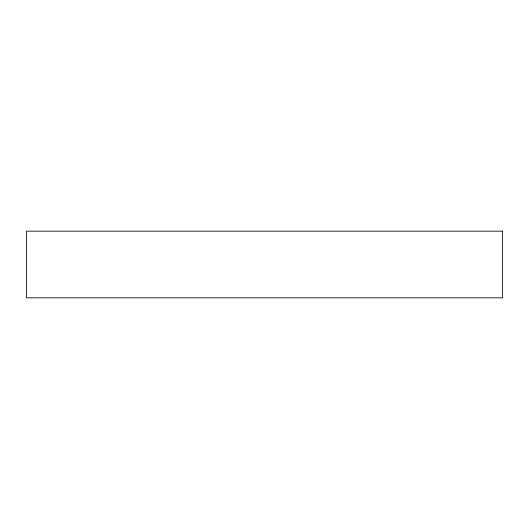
<?xml version="1.0" encoding="UTF-8"?>
<svg xmlns="http://www.w3.org/2000/svg" width="529" height="529" viewBox="0 0 529 529"><rect width="100%" height="100%" fill="white"/><g stroke="black" fill="none" stroke-linecap="round" stroke-linejoin="round"><path stroke-width="0.79" d="M502.55 231.173L26.45 231.173L26.45 297.827L502.55 297.827L502.55 231.173"/></g></svg>
